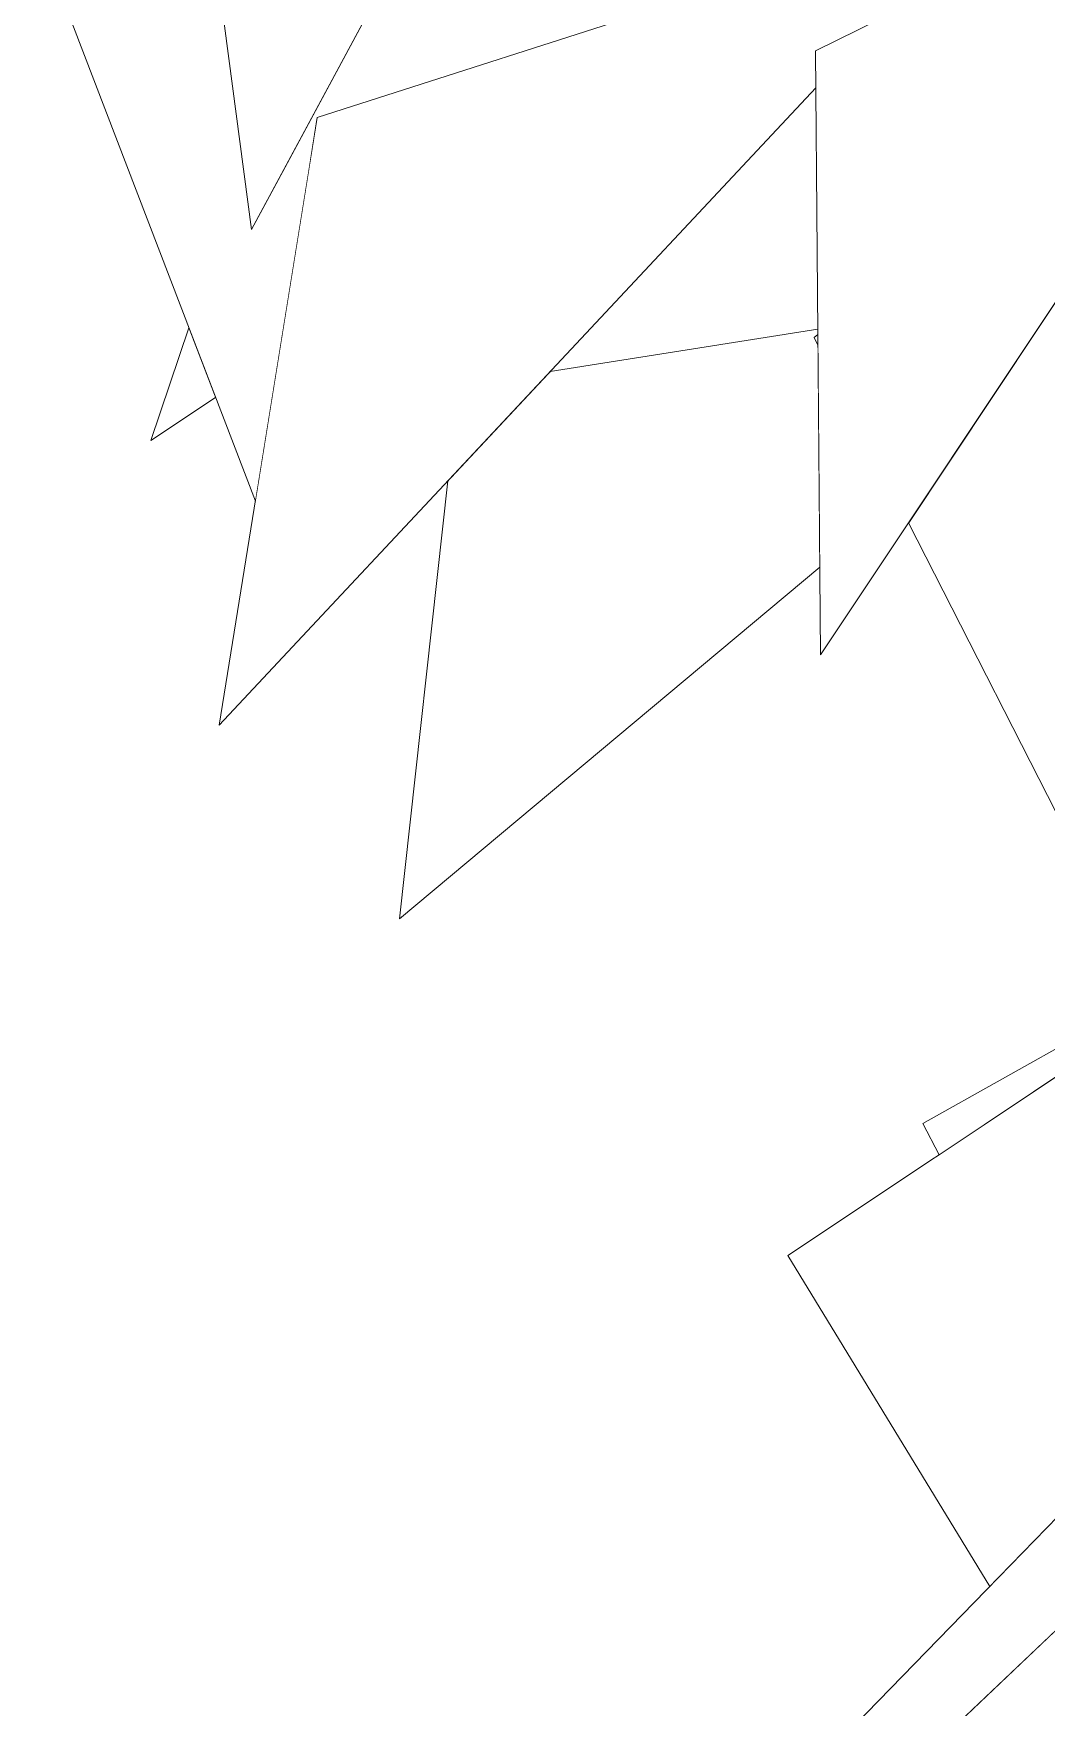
# Model space of a CAD drawing. Header units: millimetres. Extents: x -9413 to 8527, y -300 to 11224.
# Drawn here: x -9376 to -8986, y 2747 to 3392 of the extents above; entities that cross this region are included whole.
import ezdxf

# ---------------------------------------------------------------- set-up
doc = ezdxf.new("R2010")
doc.units = ezdxf.units.MM
doc.header["$MEASUREMENT"] = 0
doc.linetypes.add('Wipeout_Contour', pattern=[1000, 0, -1000])
doc.layers.add('Interior - Furniture', color=7, linetype='Continuous')
doc.layers.add('Interior - Furniture _Pen_No__4', color=7, linetype='Continuous', lineweight=20, true_color=0x029e21)

# ---------------------------------------------------------------- blocks, each defined once
blk = doc.blocks.new('Section Elem_40_6')
at = {"color": 254, "linetype": 'Wipeout_Contour', "lineweight": 0, "ltscale": 58350.809575}
blk.add_wipeout([(-9267.08, 3359.4), (-9304.83, 3125.49), (-9075.06, 3370.84), (-9075.18, 3385.14), (-9050.11, 3397.49), (-9007.88, 3442.59)], dxfattribs=at).dxf.layer = 'Interior - Furniture'
at = {"color": 254, "linetype": 'Wipeout_Contour', "lineweight": 0, "ltscale": 84160.419528}
blk.add_wipeout([(-8929.23, 2827.66), (-9022.21, 2739.28), (-8957, 2653.72), (-8936.23, 2662.6), (-8937, 2684.05), (-8941.28, 2689.53), (-8937.31, 2692.76), (-8938.84, 2735.58), (-8919.64, 2792.74)], dxfattribs=at).dxf.layer = 'Interior - Furniture'
at = {"color": 254, "linetype": 'Wipeout_Contour', "lineweight": 0, "ltscale": 59204.643907}
blk.add_wipeout([(-9094.39, 3683.56), (-9323.21, 3550.68), (-9292.45, 3316.25), (-9229.95, 3432.16), (-9237.63, 3437.96), (-9226.26, 3439.01)], dxfattribs=at).dxf.layer = 'Interior - Furniture'
at = {"color": 254, "linetype": 'Wipeout_Contour', "lineweight": 0, "ltscale": 48036.521052}
blk.add_wipeout([(-9075.18, 3385.14), (-9073.2, 3152.58), (-8934.28, 3361.15), (-8980.07, 3402.22), (-8957.37, 3443.16)], dxfattribs=at).dxf.layer = 'Interior - Furniture'
at = {"color": 254, "linetype": 'Wipeout_Contour', "lineweight": 0, "ltscale": 84496.117101}
blk.add_wipeout([(-8872.51, 2933.08), (-9064.79, 2735.58), (-9025.64, 2668.89), (-9001.32, 2711.87), (-9022.21, 2739.28), (-8929.23, 2827.66), (-8931.85, 2837.21), (-8915.9, 2840.32), (-8897.92, 2857.42)], dxfattribs=at).dxf.layer = 'Interior - Furniture'
at = {"color": 254, "linetype": 'Wipeout_Contour', "lineweight": 0, "ltscale": 59345.728509}
blk.add_wipeout([(-9315.05, 3488.48), (-9376.38, 3434.47), (-9290.92, 3211.66), (-9269.98, 3341.46), (-9276.88, 3345.12), (-9292.45, 3316.25)], dxfattribs=at).dxf.layer = 'Interior - Furniture'
at = {"color": 254, "linetype": 'Wipeout_Contour', "lineweight": 0, "ltscale": 114103.031198}
blk.add_wipeout([(-9039.37, 3203.37), (-8954.56, 3036.92), (-8946.98, 3065.8), (-8947.97, 3171.82), (-8913.38, 3193.79), (-8901.21, 3240.18), (-8922.76, 3279.07), (-8894.46, 3303.86), (-8911.03, 3329.39), (-8965.24, 3299.8), (-8946.85, 3330.91), (-8958.11, 3325.38)], dxfattribs=at).dxf.layer = 'Interior - Furniture'
at = {"color": 254, "linetype": 'Wipeout_Contour', "lineweight": 0, "ltscale": 28942.465421}
blk.add_wipeout([(-9075.73, 3274.73), (-9074.22, 3271.77), (-9074.25, 3275.87)], dxfattribs=at).dxf.layer = 'Interior - Furniture'
at = {"layer": 'Interior - Furniture _Pen_No__4', "linetype": 'Continuous'}
blk.add_line((-9292.45, 3316.25), (-9323.21, 3550.68), dxfattribs=at)
at = {"color": 254, "linetype": 'Wipeout_Contour', "lineweight": 0, "ltscale": 68572.004569}
blk.add_wipeout([(-9276.88, 3345.12), (-9269.98, 3341.46), (-9267.08, 3359.4), (-9029.91, 3435.51), (-8992.26, 3460.56), (-9237.63, 3437.96), (-9229.95, 3432.16)], dxfattribs=at).dxf.layer = 'Interior - Furniture'
at = {"color": 254, "linetype": 'Wipeout_Contour', "lineweight": 0, "ltscale": 29610.687296}
blk.add_wipeout([(-9331.22, 3235.08), (-9306.27, 3251.68), (-9316.54, 3278.44)], dxfattribs=at).dxf.layer = 'Interior - Furniture'
at = {"color": 254, "linetype": 'Wipeout_Contour', "lineweight": 0, "ltscale": 77437.837609}
blk.add_wipeout([(-9216.77, 3219.52), (-9235.45, 3050.86), (-9073.49, 3186.26), (-9074.22, 3271.77), (-9075.73, 3274.73), (-9074.25, 3275.87), (-9074.27, 3277.98), (-9177.34, 3261.63)], dxfattribs=at).dxf.layer = 'Interior - Furniture'
at = {"color": 254, "linetype": 'Wipeout_Contour', "lineweight": 0, "ltscale": 37891.377195}
blk.add_wipeout([(-8877.44, 3060.01), (-9033.78, 2972.1), (-9027.52, 2960.03), (-9015.99, 2967.71)], dxfattribs=at).dxf.layer = 'Interior - Furniture'
at = {"layer": 'Interior - Furniture _Pen_No__4', "linetype": 'Continuous'}
for p, q in [((-9267.08, 3359.4), (-9007.88, 3442.59)), ((-9075.18, 3385.14), (-8957.37, 3443.16)), ((-9290.92, 3211.66), (-9376.38, 3434.47)), ((-9229.93, 3432.2), (-9292.45, 3316.25)), ((-9073.2, 3152.58), (-9075.18, 3385.14)), ((-9075.06, 3370.84), (-9304.83, 3125.49)), ((-9304.83, 3125.49), (-9267.08, 3359.4)), ((-8934.26, 3361.19), (-9073.2, 3152.58)), ((-9331.22, 3235.08), (-9316.54, 3278.44)), ((-9177.34, 3261.63), (-9074.27, 3277.98)), ((-9075.73, 3274.73), (-9074.25, 3275.87)), ((-9074.22, 3271.77), (-9075.73, 3274.73)), ((-9306.27, 3251.68), (-9331.22, 3235.08)), ((-9235.45, 3050.86), (-9216.77, 3219.52))]:
    blk.add_line(p, q, dxfattribs=at)
at = {"color": 254, "linetype": 'Wipeout_Contour', "lineweight": 0, "ltscale": 37700.849476}
blk.add_wipeout([(-9085.77, 2921.22), (-9008.06, 2793.85), (-8891.71, 2913.35), (-8848.13, 3079.54)], dxfattribs=at).dxf.layer = 'Interior - Furniture'
at = {"layer": 'Interior - Furniture _Pen_No__4', "linetype": 'Continuous'}
for p, q in [((-8954.56, 3036.92), (-9039.37, 3203.37)), ((-9073.49, 3186.26), (-9235.45, 3050.86)), ((-9085.77, 2921.22), (-8848.13, 3079.54)), ((-9033.78, 2972.1), (-8877.44, 3060.01)), ((-9027.52, 2960.03), (-9033.78, 2972.1)), ((-9064.79, 2735.58), (-8872.51, 2933.08)), ((-9008.06, 2793.85), (-9085.77, 2921.22)), ((-9022.21, 2739.28), (-8929.23, 2827.66))]:
    blk.add_line(p, q, dxfattribs=at)

msp = doc.modelspace()

# ---------------------------------------------------------------- block references
at = {"layer": 'Interior - Furniture'}
msp.add_blockref('Section Elem_40_6', (0, 0), dxfattribs=at)

doc.saveas('drawing.dxf')
